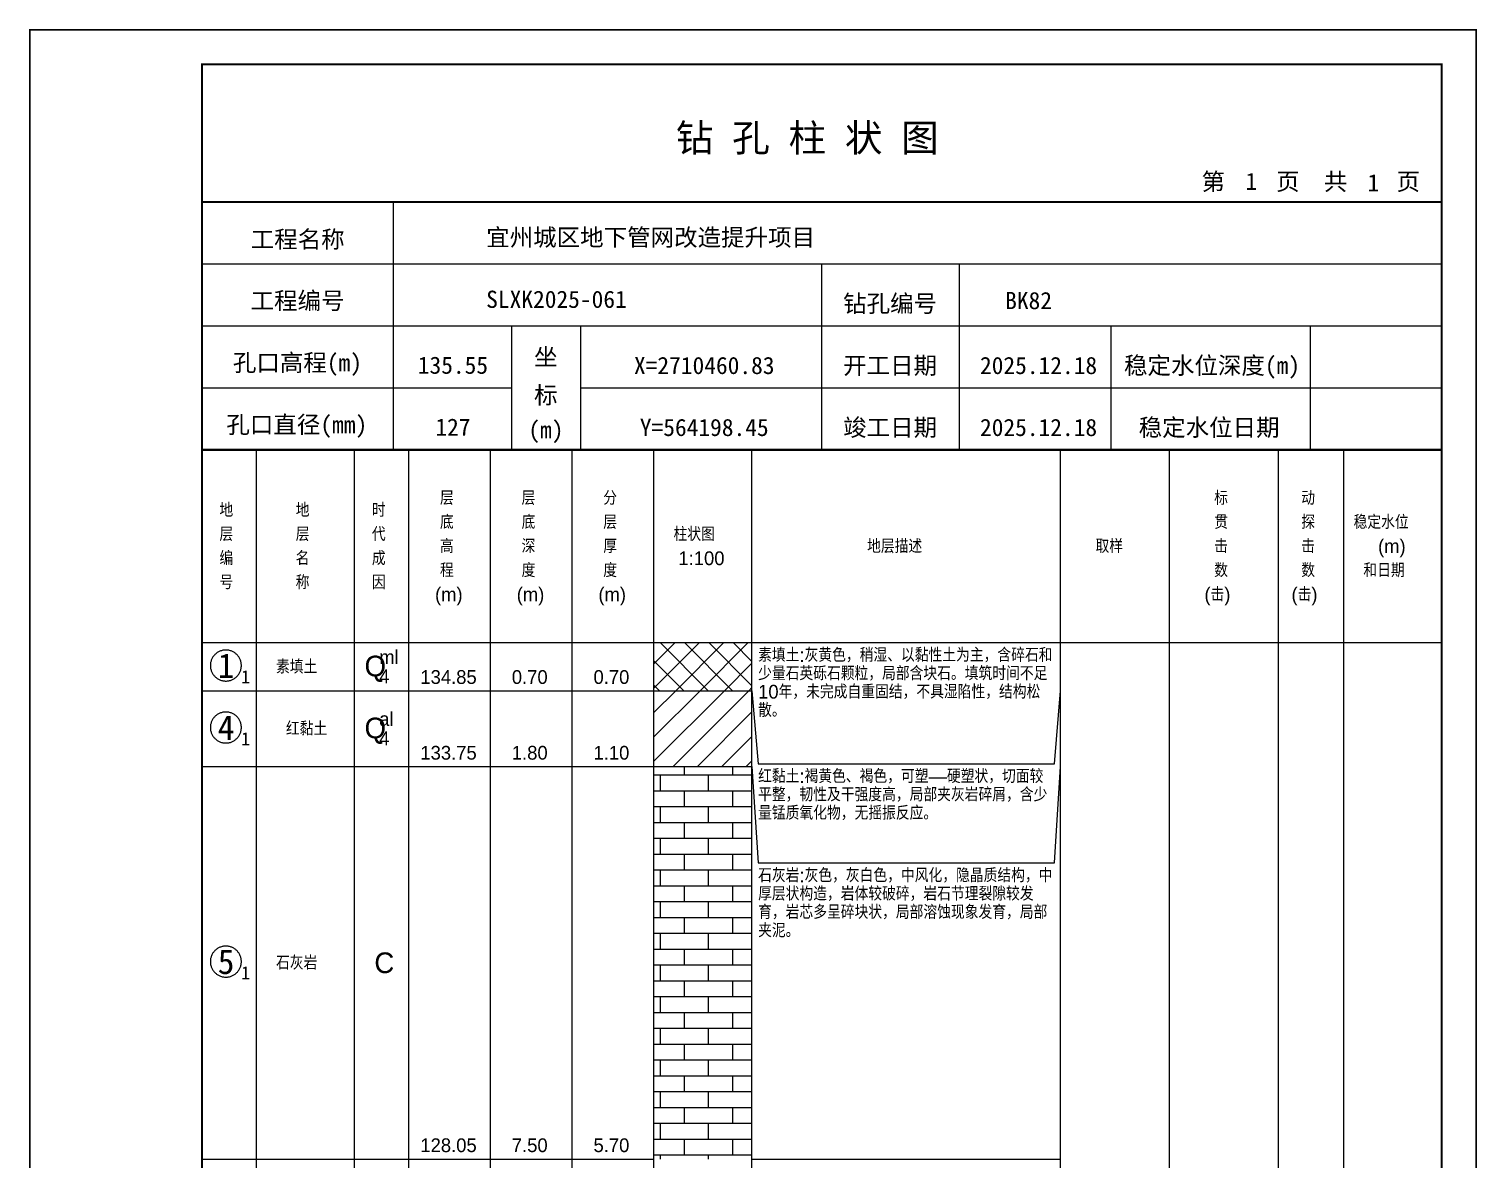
# Model space of a CAD drawing. Header units: millimetres. Extents: x 12489 to 89920, y 4630 to 4927.
# Drawn here: x 30309.3 to 30519.6, y 4762.7 to 4926.8 of the extents above; entities that cross this region are included whole.
import ezdxf
from ezdxf.enums import TextEntityAlignment as Align

# ---------------------------------------------------------------- set-up
doc = ezdxf.new("R2010")
doc.units = ezdxf.units.MM
doc.layers.add('ZZT_TC', color=7, linetype='Continuous')
doc.styles.add('成果图图块', font='', dxfattribs={"height": 2.5})
doc.styles.add('成果图模板', font='')
doc.styles.add('成果图模板标题', font='simhei.ttf')
doc.styles.add('成果图表体', font='Comfont.shx', dxfattribs={"height": 2, "bigfont": 'Hztxt12a.shx'})
doc.styles.get('成果图图块').set_extended_font_data('FangSong_GB2312')
doc.styles.get('成果图模板').set_extended_font_data('FangSong_GB2312')

# ---------------------------------------------------------------- blocks, each defined once
blk = doc.blocks.new('DCBH-1-1-1108', base_point=(0.3, -0.11))
at = {"layer": 'ZZT_TC', "color": 7}
blk.add_polyline3d([(-0.19, 2.31, 0), (-0.3, 2.31, 0), (-0.41, 2.3, 0), (-0.52, 2.29, 0), (-0.63, 2.27, 0), (-0.73, 2.24, 0), (-0.84, 2.21, 0), (-0.95, 2.18, 0), (-1.05, 2.14, 0), (-1.15, 2.09, 0), (-1.25, 2.04, 0), (-1.35, 1.99, 0), (-1.44, 1.93, 0), (-1.53, 1.87, 0), (-1.62, 1.8, 0), (-1.7, 1.73, 0), (-1.78, 1.65, 0), (-1.86, 1.57, 0), (-1.93, 1.49, 0), (-2, 1.4, 0), (-2.06, 1.31, 0), (-2.12, 1.22, 0), (-2.17, 1.12, 0), (-2.22, 1.02, 0), (-2.27, 0.92, 0), (-2.31, 0.82, 0), (-2.34, 0.71, 0), (-2.37, 0.61, 0), (-2.4, 0.5, 0), (-2.41, 0.39, 0), (-2.43, 0.28, 0), (-2.44, 0.17, 0), (-2.44, 0.06, 0), (-2.44, -0.05, 0), (-2.43, -0.16, 0), (-2.41, -0.27, 0), (-2.4, -0.38, 0), (-2.37, -0.49, 0), (-2.34, -0.6, 0), (-2.31, -0.7, 0), (-2.27, -0.8, 0), (-2.22, -0.9, 0), (-2.17, -1, 0), (-2.12, -1.1, 0), (-2.06, -1.19, 0), (-2, -1.28, 0), (-1.93, -1.37, 0), (-1.86, -1.45, 0), (-1.78, -1.53, 0), (-1.7, -1.61, 0), (-1.62, -1.68, 0), (-1.53, -1.75, 0), (-1.44, -1.81, 0), (-1.35, -1.87, 0), (-1.25, -1.93, 0), (-1.15, -1.98, 0), (-1.05, -2.02, 0), (-0.95, -2.06, 0), (-0.84, -2.1, 0), (-0.73, -2.13, 0), (-0.63, -2.15, 0), (-0.52, -2.17, 0), (-0.41, -2.18, 0), (-0.3, -2.19, 0), (-0.19, -2.19, 0), (-0.08, -2.19, 0), (0.03, -2.18, 0), (0.14, -2.17, 0), (0.25, -2.15, 0), (0.36, -2.13, 0), (0.47, -2.1, 0), (0.57, -2.06, 0), (0.67, -2.02, 0), (0.77, -1.98, 0), (0.87, -1.93, 0), (0.97, -1.87, 0), (1.06, -1.81, 0), (1.15, -1.75, 0), (1.24, -1.68, 0), (1.32, -1.61, 0), (1.4, -1.53, 0), (1.48, -1.45, 0), (1.55, -1.37, 0), (1.62, -1.28, 0), (1.68, -1.19, 0), (1.74, -1.1, 0), (1.8, -1, 0), (1.85, -0.9, 0), (1.89, -0.8, 0), (1.93, -0.7, 0), (1.97, -0.6, 0), (2, -0.49, 0), (2.02, -0.38, 0), (2.04, -0.27, 0), (2.05, -0.16, 0), (2.06, -0.05, 0), (2.06, 0.06, 0), (2.06, 0.17, 0), (2.05, 0.28, 0), (2.04, 0.39, 0), (2.02, 0.5, 0), (2, 0.61, 0), (1.97, 0.71, 0), (1.93, 0.82, 0), (1.89, 0.92, 0), (1.85, 1.02, 0), (1.8, 1.12, 0), (1.74, 1.22, 0), (1.68, 1.31, 0), (1.62, 1.4, 0), (1.55, 1.49, 0), (1.48, 1.57, 0), (1.4, 1.65, 0), (1.32, 1.73, 0), (1.24, 1.8, 0), (1.15, 1.87, 0), (1.06, 1.93, 0), (0.97, 1.99, 0), (0.87, 2.04, 0), (0.77, 2.09, 0), (0.67, 2.14, 0), (0.57, 2.18, 0), (0.47, 2.21, 0), (0.36, 2.24, 0), (0.25, 2.27, 0), (0.14, 2.29, 0), (0.03, 2.3, 0), (-0.08, 2.31, 0), (-0.19, 2.31, 0)], dxfattribs=at)
at = {"style": '成果图图块'}
blk.add_text('1', height=3.57, dxfattribs=at).set_placement((-0.16, -1.74), align=Align.CENTER)
blk.add_text('1', height=1.91, dxfattribs=at).set_placement((2.03, -2.53))
blk = doc.blocks.new('DCBH-1-1-1109', base_point=(0.3, -0.11))
at = {"layer": 'ZZT_TC', "color": 7}
blk.add_polyline3d([(-0.19, 2.31, 0), (-0.3, 2.31, 0), (-0.41, 2.3, 0), (-0.52, 2.29, 0), (-0.63, 2.27, 0), (-0.73, 2.24, 0), (-0.84, 2.21, 0), (-0.95, 2.18, 0), (-1.05, 2.14, 0), (-1.15, 2.09, 0), (-1.25, 2.04, 0), (-1.35, 1.99, 0), (-1.44, 1.93, 0), (-1.53, 1.87, 0), (-1.62, 1.8, 0), (-1.7, 1.73, 0), (-1.78, 1.65, 0), (-1.86, 1.57, 0), (-1.93, 1.49, 0), (-2, 1.4, 0), (-2.06, 1.31, 0), (-2.12, 1.22, 0), (-2.17, 1.12, 0), (-2.22, 1.02, 0), (-2.27, 0.92, 0), (-2.31, 0.82, 0), (-2.34, 0.71, 0), (-2.37, 0.61, 0), (-2.4, 0.5, 0), (-2.41, 0.39, 0), (-2.43, 0.28, 0), (-2.44, 0.17, 0), (-2.44, 0.06, 0), (-2.44, -0.05, 0), (-2.43, -0.16, 0), (-2.41, -0.27, 0), (-2.4, -0.38, 0), (-2.37, -0.49, 0), (-2.34, -0.6, 0), (-2.31, -0.7, 0), (-2.27, -0.8, 0), (-2.22, -0.9, 0), (-2.17, -1, 0), (-2.12, -1.1, 0), (-2.06, -1.19, 0), (-2, -1.28, 0), (-1.93, -1.37, 0), (-1.86, -1.45, 0), (-1.78, -1.53, 0), (-1.7, -1.61, 0), (-1.62, -1.68, 0), (-1.53, -1.75, 0), (-1.44, -1.81, 0), (-1.35, -1.87, 0), (-1.25, -1.93, 0), (-1.15, -1.98, 0), (-1.05, -2.02, 0), (-0.95, -2.06, 0), (-0.84, -2.1, 0), (-0.73, -2.13, 0), (-0.63, -2.15, 0), (-0.52, -2.17, 0), (-0.41, -2.18, 0), (-0.3, -2.19, 0), (-0.19, -2.19, 0), (-0.08, -2.19, 0), (0.03, -2.18, 0), (0.14, -2.17, 0), (0.25, -2.15, 0), (0.36, -2.13, 0), (0.47, -2.1, 0), (0.57, -2.06, 0), (0.67, -2.02, 0), (0.77, -1.98, 0), (0.87, -1.93, 0), (0.97, -1.87, 0), (1.06, -1.81, 0), (1.15, -1.75, 0), (1.24, -1.68, 0), (1.32, -1.61, 0), (1.4, -1.53, 0), (1.48, -1.45, 0), (1.55, -1.37, 0), (1.62, -1.28, 0), (1.68, -1.19, 0), (1.74, -1.1, 0), (1.8, -1, 0), (1.85, -0.9, 0), (1.89, -0.8, 0), (1.93, -0.7, 0), (1.97, -0.6, 0), (2, -0.49, 0), (2.02, -0.38, 0), (2.04, -0.27, 0), (2.05, -0.16, 0), (2.06, -0.05, 0), (2.06, 0.06, 0), (2.06, 0.17, 0), (2.05, 0.28, 0), (2.04, 0.39, 0), (2.02, 0.5, 0), (2, 0.61, 0), (1.97, 0.71, 0), (1.93, 0.82, 0), (1.89, 0.92, 0), (1.85, 1.02, 0), (1.8, 1.12, 0), (1.74, 1.22, 0), (1.68, 1.31, 0), (1.62, 1.4, 0), (1.55, 1.49, 0), (1.48, 1.57, 0), (1.4, 1.65, 0), (1.32, 1.73, 0), (1.24, 1.8, 0), (1.15, 1.87, 0), (1.06, 1.93, 0), (0.97, 1.99, 0), (0.87, 2.04, 0), (0.77, 2.09, 0), (0.67, 2.14, 0), (0.57, 2.18, 0), (0.47, 2.21, 0), (0.36, 2.24, 0), (0.25, 2.27, 0), (0.14, 2.29, 0), (0.03, 2.3, 0), (-0.08, 2.31, 0), (-0.19, 2.31, 0)], dxfattribs=at)
at = {"style": '成果图图块'}
blk.add_text('4', height=3.57, dxfattribs=at).set_placement((-0.16, -1.74), align=Align.CENTER)
blk.add_text('1', height=1.91, dxfattribs=at).set_placement((2.03, -2.53))
blk = doc.blocks.new('DCBH-1-1-1110', base_point=(0.3, -0.11))
at = {"layer": 'ZZT_TC', "color": 7}
blk.add_polyline3d([(-0.19, 2.31, 0), (-0.3, 2.31, 0), (-0.41, 2.3, 0), (-0.52, 2.29, 0), (-0.63, 2.27, 0), (-0.73, 2.24, 0), (-0.84, 2.21, 0), (-0.95, 2.18, 0), (-1.05, 2.14, 0), (-1.15, 2.09, 0), (-1.25, 2.04, 0), (-1.35, 1.99, 0), (-1.44, 1.93, 0), (-1.53, 1.87, 0), (-1.62, 1.8, 0), (-1.7, 1.73, 0), (-1.78, 1.65, 0), (-1.86, 1.57, 0), (-1.93, 1.49, 0), (-2, 1.4, 0), (-2.06, 1.31, 0), (-2.12, 1.22, 0), (-2.17, 1.12, 0), (-2.22, 1.02, 0), (-2.27, 0.92, 0), (-2.31, 0.82, 0), (-2.34, 0.71, 0), (-2.37, 0.61, 0), (-2.4, 0.5, 0), (-2.41, 0.39, 0), (-2.43, 0.28, 0), (-2.44, 0.17, 0), (-2.44, 0.06, 0), (-2.44, -0.05, 0), (-2.43, -0.16, 0), (-2.41, -0.27, 0), (-2.4, -0.38, 0), (-2.37, -0.49, 0), (-2.34, -0.6, 0), (-2.31, -0.7, 0), (-2.27, -0.8, 0), (-2.22, -0.9, 0), (-2.17, -1, 0), (-2.12, -1.1, 0), (-2.06, -1.19, 0), (-2, -1.28, 0), (-1.93, -1.37, 0), (-1.86, -1.45, 0), (-1.78, -1.53, 0), (-1.7, -1.61, 0), (-1.62, -1.68, 0), (-1.53, -1.75, 0), (-1.44, -1.81, 0), (-1.35, -1.87, 0), (-1.25, -1.93, 0), (-1.15, -1.98, 0), (-1.05, -2.02, 0), (-0.95, -2.06, 0), (-0.84, -2.1, 0), (-0.73, -2.13, 0), (-0.63, -2.15, 0), (-0.52, -2.17, 0), (-0.41, -2.18, 0), (-0.3, -2.19, 0), (-0.19, -2.19, 0), (-0.08, -2.19, 0), (0.03, -2.18, 0), (0.14, -2.17, 0), (0.25, -2.15, 0), (0.36, -2.13, 0), (0.47, -2.1, 0), (0.57, -2.06, 0), (0.67, -2.02, 0), (0.77, -1.98, 0), (0.87, -1.93, 0), (0.97, -1.87, 0), (1.06, -1.81, 0), (1.15, -1.75, 0), (1.24, -1.68, 0), (1.32, -1.61, 0), (1.4, -1.53, 0), (1.48, -1.45, 0), (1.55, -1.37, 0), (1.62, -1.28, 0), (1.68, -1.19, 0), (1.74, -1.1, 0), (1.8, -1, 0), (1.85, -0.9, 0), (1.89, -0.8, 0), (1.93, -0.7, 0), (1.97, -0.6, 0), (2, -0.49, 0), (2.02, -0.38, 0), (2.04, -0.27, 0), (2.05, -0.16, 0), (2.06, -0.05, 0), (2.06, 0.06, 0), (2.06, 0.17, 0), (2.05, 0.28, 0), (2.04, 0.39, 0), (2.02, 0.5, 0), (2, 0.61, 0), (1.97, 0.71, 0), (1.93, 0.82, 0), (1.89, 0.92, 0), (1.85, 1.02, 0), (1.8, 1.12, 0), (1.74, 1.22, 0), (1.68, 1.31, 0), (1.62, 1.4, 0), (1.55, 1.49, 0), (1.48, 1.57, 0), (1.4, 1.65, 0), (1.32, 1.73, 0), (1.24, 1.8, 0), (1.15, 1.87, 0), (1.06, 1.93, 0), (0.97, 1.99, 0), (0.87, 2.04, 0), (0.77, 2.09, 0), (0.67, 2.14, 0), (0.57, 2.18, 0), (0.47, 2.21, 0), (0.36, 2.24, 0), (0.25, 2.27, 0), (0.14, 2.29, 0), (0.03, 2.3, 0), (-0.08, 2.31, 0), (-0.19, 2.31, 0)], dxfattribs=at)
at = {"style": '成果图图块'}
blk.add_text('5', height=3.57, dxfattribs=at).set_placement((-0.16, -1.74), align=Align.CENTER)
blk.add_text('1', height=1.91, dxfattribs=at).set_placement((2.03, -2.53))
blk = doc.blocks.new('钻孔柱状图路桥昇龙制图梁世成校核莫家里.dwg82', base_point=(25, 236))
for p, q in [((52.82, 236), (52.82, 272)), ((25, 263), (205, 263)), ((115, 236), (115, 263)), ((135, 236), (135, 263)), ((25, 254), (205, 254)), ((70, 236), (70, 254)), ((80, 236), (80, 254)), ((157, 236), (157, 254)), ((185.95, 236), (185.95, 254)), ((25, 245), (70, 245)), ((80, 245), (205, 245))]:
    blk.add_line(p, q)
for points, const_width in [([(0, 0), (210, 0), (210, 297), (0, 297)], 0.25), ([(25, 5), (205, 5), (205, 292), (25, 292)], 0.3)]:
    blk.add_lwpolyline(points, close=True, dxfattribs=dict(const_width=const_width))
at = {"const_width": 0.3}
for points in [[(25, 272), (205, 272)], [(25, 236), (205, 236)]]:
    blk.add_lwpolyline(points, dxfattribs=at)
for s, height, style, p in [('钻 孔 柱 状 图', 4, '成果图模板标题', (93.8, 279.31)), ('第', 2.5, '成果图模板', (170.12, 273.7)), ('页', 2.5, '成果图模板', (180.96, 273.7)), ('共', 2.5, '成果图模板', (187.88, 273.7)), ('页', 2.5, '成果图模板', (198.44, 273.7)), ('工程名称', 2.5, '成果图模板', (32.07, 265.32)), ('宜州城区地下管网改造提升项目', 2.5, '成果图模板', (66.26, 265.61)), ('工程编号', 2.5, '成果图模板', (32.05, 256.41)), ('SLXK2025-061', 2.5, '成果图模板', (66.26, 256.61)), ('钻孔编号', 2.5, '成果图模板', (118.08, 256)), ('BK82', 2.5, '成果图模板', (141.61, 256.43)), ('孔口高程(m)', 2.5, '成果图模板', (29.48, 247.41)), ('坐', 2.5, '成果图模板', (73.21, 248.24)), ('开工日期', 2.5, '成果图模板', (118.08, 247)), ('稳定水位深度(m)', 2.5, '成果图模板', (158.86, 247)), ('标', 2.5, '成果图模板', (73.21, 242.7)), ('孔口直径(mm)', 2.5, '成果图模板', (28.54, 238.41)), ('(m) ', 2.5, '成果图模板', (72.38, 237.65)), ('竣工日期', 2.5, '成果图模板', (118.08, 238)), ('稳定水位日期', 2.5, '成果图模板', (160.99, 238))]:
    blk.add_text(s, height=height, dxfattribs=dict(style=style)).set_placement(p)
at = {"style": '成果图模板'}
for s, p in [('1', (177.35, 273.74)), ('1', (195.08, 273.53)), ('135.55', (61.43, 247.04)), ('X=2710460.83', (97.92, 247)), ('2025.12.18', (146.46, 247)), ('127', (61.43, 238.04)), ('Y=564198.45', (97.92, 238)), ('2025.12.18', (146.46, 238))]:
    blk.add_text(s, height=2.5, dxfattribs=at).set_placement(p, align=Align.CENTER)

msp = doc.modelspace()

# ---------------------------------------------------------------- hatches: boundary and pattern name
at = {"linetype": 'Continuous'}
h = msp.add_hatch(dxfattribs=at)
h.set_pattern_fill('GKSTT', scale=0.5, style=0, pattern_type=2)
h.set_pattern_definition([(45, (0, 0), (-1.76776695, 1.76776695), []), (135, (0, 0), (-1.76776695, -1.76776695), [])])
h.paths.add_polyline_path([(30400.06, 4830.71), (30414.29, 4830.71), (30414.29, 4837.71), (30400.06, 4837.71)])
h = msp.add_hatch(dxfattribs=at)
h.set_pattern_fill('GKNXT', scale=0.5, style=0, pattern_type=2)
h.set_pattern_definition([(45, (0, 0), (-1.76776695, 1.76776695), [])])
h.paths.add_polyline_path([(30400.06, 4819.71), (30414.29, 4819.71), (30414.29, 4830.71), (30400.06, 4830.71)])
h = msp.add_hatch(dxfattribs=at)
h.set_pattern_fill('GKSHY', scale=0.5, style=0, pattern_type=2)
h.set_pattern_definition([(0, (0, 0), (0, 2.3), []), (90, (0, 0), (-3.5, 2.3), [2.3, -2.3])])
h.paths.add_polyline_path([(30400.06, 4762.71), (30414.29, 4762.71), (30414.29, 4819.71), (30400.06, 4819.71)])

# ---------------------------------------------------------------- linework, layer by layer
at = {"color": 0}
for p, q in [((30334.45, 4837.71), (30342.35, 4837.71)), ((30334.45, 4830.71), (30334.45, 4837.71)), ((30342.35, 4830.71), (30342.35, 4837.71)), ((30334.45, 4830.71), (30342.35, 4830.71)), ((30334.45, 4830.71), (30342.35, 4830.71)), ((30334.45, 4819.71), (30334.45, 4830.71)), ((30342.35, 4819.71), (30342.35, 4830.71)), ((30334.45, 4819.71), (30342.35, 4819.71)), ((30334.45, 4819.71), (30342.35, 4819.71)), ((30334.45, 4762.71), (30334.45, 4819.71)), ((30342.35, 4762.71), (30342.35, 4819.71)), ((30334.45, 4762.71), (30342.35, 4762.71))]:
    msp.add_line(p, q, dxfattribs=at)
for points in [[(30334.45, 4865.71), (30342.35, 4865.71)], [(30334.45, 4837.71), (30334.45, 4865.71)], [(30342.35, 4837.71), (30342.35, 4865.71)], [(30342.35, 4865.71), (30356.58, 4865.71)], [(30342.35, 4837.71), (30342.35, 4865.71)], [(30356.58, 4837.71), (30356.58, 4865.71)], [(30356.58, 4865.71), (30364.49, 4865.71)], [(30356.58, 4837.71), (30356.58, 4865.71)], [(30364.49, 4837.71), (30364.49, 4865.71)], [(30364.49, 4865.71), (30376.35, 4865.71)], [(30364.49, 4837.71), (30364.49, 4865.71)], [(30376.35, 4837.71), (30376.35, 4865.71)], [(30376.35, 4865.71), (30388.2, 4865.71)], [(30376.35, 4837.71), (30376.35, 4865.71)], [(30388.2, 4837.71), (30388.2, 4865.71)], [(30388.2, 4865.71), (30400.06, 4865.71)], [(30388.2, 4837.71), (30388.2, 4865.71)], [(30400.06, 4837.71), (30400.06, 4865.71)], [(30400.06, 4865.71), (30414.29, 4865.71)], [(30400.06, 4837.71), (30400.06, 4865.71)], [(30414.29, 4837.71), (30414.29, 4865.71)], [(30414.29, 4865.71), (30459.11, 4865.71)], [(30414.29, 4837.71), (30414.29, 4865.71)], [(30459.11, 4837.71), (30459.11, 4865.71)], [(30459.11, 4865.71), (30474.92, 4865.71)], [(30459.11, 4837.71), (30459.11, 4865.71)], [(30474.92, 4837.71), (30474.92, 4865.71)], [(30474.92, 4865.71), (30490.73, 4865.71)], [(30474.92, 4837.71), (30474.92, 4865.71)], [(30490.73, 4837.71), (30490.73, 4865.71)], [(30490.73, 4865.71), (30500.22, 4865.71)], [(30490.73, 4837.71), (30490.73, 4865.71)], [(30500.22, 4837.71), (30500.22, 4865.71)], [(30500.22, 4865.71), (30514.45, 4865.71)], [(30500.22, 4837.71), (30500.22, 4865.71)], [(30514.45, 4837.71), (30514.45, 4865.71)], [(30334.45, 4837.71), (30342.35, 4837.71)], [(30334.45, 4643.71), (30334.45, 4837.71)], [(30334.45, 4837.71), (30342.35, 4837.71)], [(30342.35, 4643.71), (30342.35, 4837.71)], [(30342.35, 4837.71), (30356.58, 4837.71)], [(30342.35, 4643.71), (30342.35, 4837.71)], [(30342.35, 4837.71), (30356.58, 4837.71)], [(30342.35, 4837.71), (30356.58, 4837.71)], [(30342.35, 4830.71), (30342.35, 4837.71)], [(30356.58, 4643.71), (30356.58, 4837.71)], [(30356.58, 4830.71), (30356.58, 4837.71)], [(30356.58, 4837.71), (30364.49, 4837.71)], [(30356.58, 4643.71), (30356.58, 4837.71)], [(30356.58, 4837.71), (30364.49, 4837.71)], [(30356.58, 4837.71), (30364.49, 4837.71)], [(30356.58, 4830.71), (30356.58, 4837.71)], [(30364.49, 4643.71), (30364.49, 4837.71)], [(30364.49, 4830.71), (30364.49, 4837.71)], [(30364.49, 4837.71), (30376.35, 4837.71)], [(30364.49, 4643.71), (30364.49, 4837.71)], [(30364.49, 4837.71), (30376.35, 4837.71)], [(30364.49, 4837.71), (30376.35, 4837.71)], [(30364.49, 4830.71), (30364.49, 4837.71)], [(30376.35, 4643.71), (30376.35, 4837.71)], [(30376.35, 4830.71), (30376.35, 4837.71)], [(30376.35, 4837.71), (30388.2, 4837.71)], [(30376.35, 4643.71), (30376.35, 4837.71)], [(30376.35, 4837.71), (30388.2, 4837.71)], [(30376.35, 4837.71), (30388.2, 4837.71)], [(30376.35, 4830.71), (30376.35, 4837.71)], [(30388.2, 4643.71), (30388.2, 4837.71)], [(30388.2, 4830.71), (30388.2, 4837.71)], [(30388.2, 4837.71), (30400.06, 4837.71)], [(30388.2, 4643.71), (30388.2, 4837.71)], [(30388.2, 4837.71), (30400.06, 4837.71)], [(30388.2, 4837.71), (30400.06, 4837.71)], [(30388.2, 4830.71), (30388.2, 4837.71)], [(30400.06, 4643.71), (30400.06, 4837.71)], [(30400.06, 4830.71), (30400.06, 4837.71)], [(30400.06, 4837.71), (30414.29, 4837.71)], [(30400.06, 4643.71), (30400.06, 4837.71)], [(30400.06, 4837.71), (30414.29, 4837.71)], [(30414.29, 4643.71), (30414.29, 4837.71)], [(30414.29, 4837.71), (30459.11, 4837.71)], [(30414.29, 4643.71), (30414.29, 4837.71)], [(30414.29, 4837.71), (30459.11, 4837.71)], [(30414.29, 4830.71), (30414.29, 4837.71)], [(30459.11, 4643.71), (30459.11, 4837.71)], [(30459.11, 4830.71), (30459.11, 4837.71)], [(30459.11, 4837.71), (30474.92, 4837.71)], [(30459.11, 4643.71), (30459.11, 4837.71)], [(30459.11, 4837.71), (30474.92, 4837.71)], [(30474.92, 4643.71), (30474.92, 4837.71)], [(30474.92, 4837.71), (30490.73, 4837.71)], [(30474.92, 4643.71), (30474.92, 4837.71)], [(30474.92, 4837.71), (30490.73, 4837.71)], [(30490.73, 4643.71), (30490.73, 4837.71)], [(30490.73, 4837.71), (30500.22, 4837.71)], [(30490.73, 4643.71), (30490.73, 4837.71)], [(30490.73, 4837.71), (30500.22, 4837.71)], [(30500.22, 4643.71), (30500.22, 4837.71)], [(30500.22, 4837.71), (30514.45, 4837.71)], [(30500.22, 4643.71), (30500.22, 4837.71)], [(30500.22, 4837.71), (30514.45, 4837.71)], [(30514.45, 4643.71), (30514.45, 4837.71)], [(30342.35, 4830.71), (30356.58, 4830.71)], [(30342.35, 4830.71), (30356.58, 4830.71)], [(30342.35, 4819.71), (30342.35, 4830.71)], [(30356.58, 4819.71), (30356.58, 4830.71)], [(30356.58, 4830.71), (30364.49, 4830.71)], [(30356.58, 4830.71), (30364.49, 4830.71)], [(30356.58, 4819.71), (30356.58, 4830.71)], [(30364.49, 4819.71), (30364.49, 4830.71)], [(30364.49, 4830.71), (30376.35, 4830.71)], [(30364.49, 4830.71), (30376.35, 4830.71)], [(30364.49, 4819.71), (30364.49, 4830.71)], [(30376.35, 4819.71), (30376.35, 4830.71)], [(30376.35, 4830.71), (30388.2, 4830.71)], [(30376.35, 4830.71), (30388.2, 4830.71)], [(30376.35, 4819.71), (30376.35, 4830.71)], [(30388.2, 4819.71), (30388.2, 4830.71)], [(30388.2, 4830.71), (30400.06, 4830.71)], [(30388.2, 4830.71), (30400.06, 4830.71)], [(30388.2, 4819.71), (30388.2, 4830.71)], [(30400.06, 4819.71), (30400.06, 4830.71)], [(30414.29, 4830.71), (30415.19, 4820.11)], [(30414.29, 4819.71), (30414.29, 4830.71)], [(30458.22, 4820.11), (30459.11, 4830.71)], [(30459.11, 4819.71), (30459.11, 4830.71)], [(30342.35, 4819.71), (30356.58, 4819.71)], [(30342.35, 4819.71), (30356.58, 4819.71)], [(30342.35, 4762.71), (30342.35, 4819.71)], [(30356.58, 4762.71), (30356.58, 4819.71)], [(30356.58, 4819.71), (30364.49, 4819.71)], [(30356.58, 4819.71), (30364.49, 4819.71)], [(30356.58, 4762.71), (30356.58, 4819.71)], [(30364.49, 4762.71), (30364.49, 4819.71)], [(30364.49, 4819.71), (30376.35, 4819.71)], [(30364.49, 4819.71), (30376.35, 4819.71)], [(30364.49, 4762.71), (30364.49, 4819.71)], [(30376.35, 4762.71), (30376.35, 4819.71)], [(30376.35, 4819.71), (30388.2, 4819.71)], [(30376.35, 4819.71), (30388.2, 4819.71)], [(30376.35, 4762.71), (30376.35, 4819.71)], [(30388.2, 4762.71), (30388.2, 4819.71)], [(30388.2, 4819.71), (30400.06, 4819.71)], [(30388.2, 4819.71), (30400.06, 4819.71)], [(30388.2, 4762.71), (30388.2, 4819.71)], [(30400.06, 4762.71), (30400.06, 4819.71)], [(30414.29, 4819.71), (30415.19, 4805.71)], [(30414.29, 4762.71), (30414.29, 4819.71)], [(30415.19, 4820.11), (30458.22, 4820.11)], [(30458.22, 4805.71), (30459.11, 4819.71)], [(30459.11, 4762.71), (30459.11, 4819.71)], [(30415.19, 4805.71), (30458.22, 4805.71)], [(30342.35, 4762.71), (30356.58, 4762.71)], [(30356.58, 4762.71), (30364.49, 4762.71)], [(30364.49, 4762.71), (30376.35, 4762.71)], [(30376.35, 4762.71), (30388.2, 4762.71)], [(30388.2, 4762.71), (30400.06, 4762.71)], [(30414.29, 4762.71), (30459.11, 4762.71)]]:
    msp.add_lwpolyline(points, dxfattribs=at)
at = {"color": 7, "flags": 128}
for points in [[(30400.06, 4830.71), (30414.29, 4830.71)], [(30400.06, 4819.71), (30414.29, 4819.71)]]:
    msp.add_lwpolyline(points, dxfattribs=at)

# ---------------------------------------------------------------- block references
for name, p in [('钻孔柱状图路桥昇龙制图梁世成校核莫家里.dwg82', (30334.45, 4865.71)), ('DCBH-1-1-1108', (30338.4, 4834.21)), ('DCBH-1-1-1109', (30338.4, 4825.21)), ('DCBH-1-1-1110', (30338.4, 4791.21))]:
    msp.add_blockref(name, p)

# ---------------------------------------------------------------- texts
at = {"color": 0, "style": '成果图表体'}
for s, height, p in [('层', 2, (30369, 4857.71)), ('层', 2, (30380.85, 4857.71)), ('分', 2, (30392.71, 4857.71)), ('标', 2, (30481.41, 4857.71)), ('动', 2, (30494.05, 4857.71)), ('地', 2, (30336.98, 4855.96)), ('地', 2, (30348.05, 4855.96)), ('时', 2, (30359.11, 4855.96)), ('底', 2, (30369, 4854.21)), ('底', 2, (30380.85, 4854.21)), ('层', 2, (30392.71, 4854.21)), ('贯', 2, (30481.41, 4854.21)), ('探', 2, (30494.05, 4854.21)), ('稳定水位', 2, (30501.65, 4854.21)), ('层', 2, (30336.98, 4852.46)), ('层', 2, (30348.05, 4852.46)), ('代', 2, (30359.11, 4852.46)), ('高', 2, (30369, 4850.71)), ('深', 2, (30380.85, 4850.71)), ('厚', 2, (30392.71, 4850.71)), ('柱状图', 2, (30402.91, 4852.46)), ('地层描述', 2, (30431.02, 4850.71)), ('取样', 2, (30464.18, 4850.71)), ('击', 2, (30481.41, 4850.71)), ('击', 2, (30494.05, 4850.71)), ('(m)', 2, (30505.2, 4850.71)), ('编', 2, (30336.98, 4848.96)), ('名', 2, (30348.05, 4848.96)), ('成', 2, (30359.11, 4848.96)), ('1:100', 2, (30403.62, 4848.96)), ('程', 2, (30369, 4847.21)), ('度', 2, (30380.85, 4847.21)), ('度', 2, (30392.71, 4847.21)), ('数', 2, (30481.41, 4847.21)), ('数', 2, (30494.05, 4847.21)), ('和日期', 2, (30503.07, 4847.21)), ('号', 2, (30336.98, 4845.46)), ('称', 2, (30348.05, 4845.46)), ('因', 2, (30359.11, 4845.46)), ('(m)', 2, (30368.28, 4843.71)), ('(m)', 2, (30380.14, 4843.71)), ('(m)', 2, (30392, 4843.71)), ('(击)', 2, (30479.99, 4843.71)), ('(击)', 2, (30492.63, 4843.71)), ('Q', 3, (30358.05, 4832.81)), ('ml', 2, (30360.18, 4834.61)), ('素填土', 2, (30345.2, 4833.21)), ('4', 2, (30360.18, 4831.81)), ('134.85', 2, (30366.15, 4831.71)), ('0.70', 2, (30379.43, 4831.71)), ('0.70', 2, (30391.29, 4831.71)), ('al', 2, (30360.18, 4825.61)), ('红黏土', 2, (30346.63, 4824.21)), ('Q', 3, (30358.05, 4823.81)), ('4', 2, (30360.18, 4822.81)), ('133.75', 2, (30366.15, 4820.71)), ('1.80', 2, (30379.43, 4820.71)), ('1.10', 2, (30391.29, 4820.71)), ('石灰岩', 2, (30345.2, 4790.21)), ('C', 3, (30359.47, 4789.71)), ('128.05', 2, (30366.15, 4763.71)), ('7.50', 2, (30379.43, 4763.71)), ('5.70', 2, (30391.29, 4763.71))]:
    msp.add_text(s, height=height, dxfattribs=at).set_placement(p)
at = {"color": 0, "char_height": 2, "width": 43.0292, "attachment_point": 1, "line_spacing_factor": 0.8, "style": '成果图表体'}
for s, insert in [('素填土:灰黄色，稍湿、以黏性土为主，含碎石和少量石英砾石颗粒，局部含块石。填筑时间不足10年，未完成自重固结，不具湿陷性，结构松散。', (30415.19, 4836.91)), ('红黏土:褐黄色、褐色，可塑—硬塑状，切面较平整，韧性及干强度高，局部夹灰岩碎屑，含少量锰质氧化物，无摇振反应。', (30415.19, 4819.31)), ('石灰岩:灰色，灰白色，中风化，隐晶质结构，中厚层状构造，岩体较破碎，岩石节理裂隙较发育，岩芯多呈碎块状，局部溶蚀现象发育，局部夹泥。', (30415.19, 4804.91))]:
    msp.add_mtext(s, dxfattribs=dict(at, insert=insert))

doc.saveas('drawing.dxf')
